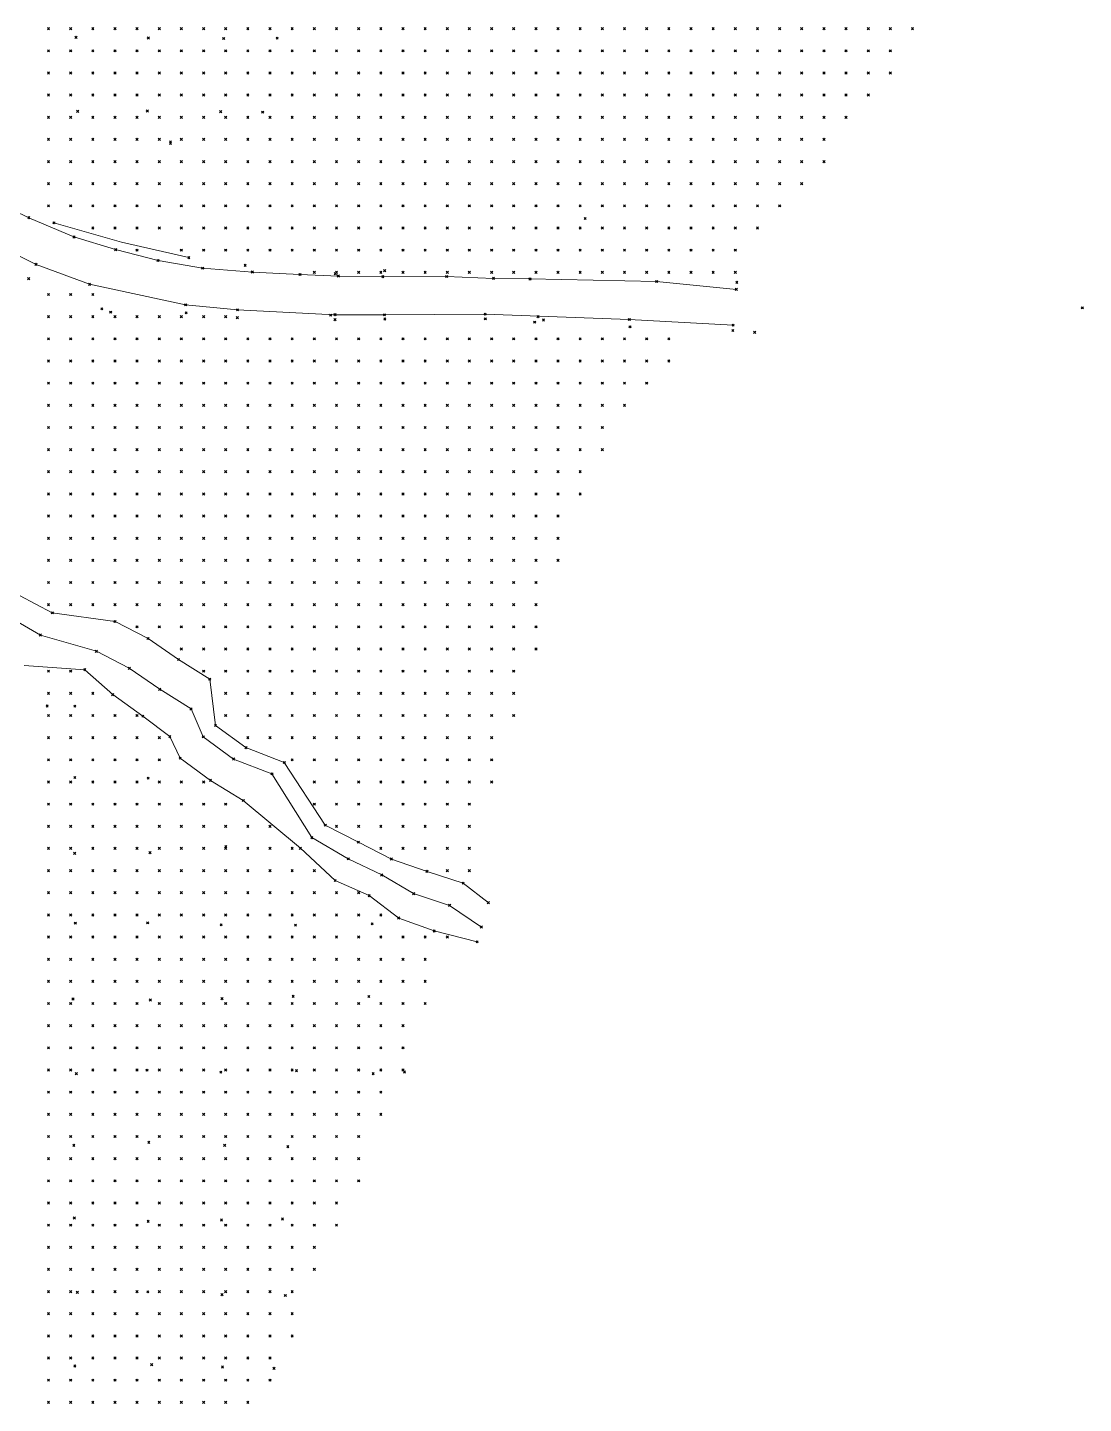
# Model space of a CAD drawing. Header units: metres. Extents: x 441556 to 446409, y 432338 to 461058.
# Drawn here: x 446156.1 to 446299, y 432765.3 to 432951.6 of the extents above; entities that cross this region are included whole.
import ezdxf

# ---------------------------------------------------------------- set-up
doc = ezdxf.new("R2010")
doc.units = ezdxf.units.M
doc.header["$MEASUREMENT"] = 0
doc.header["$PDMODE"] = 35
doc.header["$PDSIZE"] = 0.15
for name, color, linetype, lineweight in [('DTM-BRE-RevN_GRP_DRUM ASFALT', 2, 'Continuous', 0), ('DTM-BRE-RevN_GRP_FIRUL APEI', 2, 'Continuous', 0), ('DTM-BRE-RevN_GRP_RAU', 2, 'Continuous', 0), ('DTM-BRE-RevN_YP_RevL', 1, 'Continuous', 0), ('DTM-NOK-RevN_LIDAR_co_lidar', 91, 'Continuous', 0), ('DTM-NOK-RevN_RTK', 32, 'Continuous', 0)]:
    doc.layers.add(name, color=color, linetype=linetype, lineweight=lineweight)

msp = doc.modelspace()

# ---------------------------------------------------------------- linework, layer by layer
at = {"layer": 'DTM-BRE-RevN_GRP_DRUM ASFALT'}
for p, q in [((446156.27, 432925.857, 320.301), (446150.332, 432928.715, 320.21)), ((446162.377, 432923.255, 320.457), (446156.27, 432925.857, 320.301)), ((446157.255, 432919.542, 320.451), (446147.374, 432924.456, 320.237)), ((446168.02, 432921.539, 320.605), (446162.377, 432923.255, 320.457)), ((446173.76, 432920.076, 320.815), (446168.02, 432921.539, 320.605)), ((446164.489, 432916.846, 320.715), (446157.255, 432919.542, 320.451)), ((446179.802, 432919.024, 320.907), (446173.76, 432920.076, 320.815)), ((446186.536, 432918.505, 321.028), (446179.802, 432919.024, 320.907)), ((446192.983, 432918.172, 321.118), (446186.536, 432918.505, 321.028)), ((446198.173, 432917.958, 321.259), (446192.983, 432918.172, 321.118)), ((446204.197, 432917.869, 321.436), (446198.173, 432917.958, 321.259)), ((446212.833, 432917.896, 321.518), (446204.197, 432917.869, 321.436)), ((446219.184, 432917.642, 321.658), (446212.833, 432917.896, 321.518)), ((446224.107, 432917.578, 321.689), (446219.184, 432917.642, 321.658)), ((446177.502, 432914.074, 321.035), (446164.489, 432916.846, 320.715)), ((446241.262, 432917.221, 322.124), (446224.107, 432917.578, 321.689)), ((446252.064, 432916.163, 322.194), (446241.262, 432917.221, 322.124)), ((446184.52, 432913.393, 321.142), (446177.502, 432914.074, 321.035)), ((446197.714, 432912.736, 321.643), (446184.52, 432913.393, 321.142)), ((446204.424, 432912.714, 321.521), (446197.714, 432912.736, 321.643)), ((446218.05, 432912.811, 321.633), (446204.424, 432912.714, 321.521)), ((446237.564, 432912.087, 321.997), (446218.05, 432912.811, 321.633)), ((446251.617, 432911.32, 322.286), (446237.564, 432912.087, 321.997))]:
    msp.add_line(p, q, dxfattribs=at)
at = {"layer": 'DTM-BRE-RevN_GRP_FIRUL APEI'}
for p, q in [((446153.509, 432871.866, 319.744), (446157.842, 432869.365, 319.702)), ((446157.842, 432869.365, 319.702), (446165.413, 432867.166, 319.702)), ((446165.413, 432867.166, 319.702), (446169.873, 432864.867, 319.659)), ((446169.873, 432864.867, 319.659), (446173.994, 432862.026, 319.872)), ((446173.994, 432862.026, 319.872), (446178.228, 432859.366, 319.872)), ((446178.228, 432859.366, 319.872), (446179.886, 432855.591, 320.155)), ((446179.886, 432855.591, 320.155), (446184.002, 432852.588, 320.155)), ((446184.002, 432852.588, 320.155), (446189.188, 432850.574, 320.398)), ((446189.188, 432850.574, 320.398), (446194.588, 432841.947, 321.225)), ((446194.588, 432841.947, 321.225), (446199.522, 432839.079, 320.785)), ((446199.522, 432839.079, 320.785), (446204.046, 432836.897, 320.945)), ((446204.046, 432836.897, 320.945), (446208.363, 432834.372, 320.905)), ((446208.363, 432834.372, 320.905), (446213.239, 432832.771, 320.745)), ((446213.239, 432832.771, 320.745), (446217.541, 432829.834, 321.825))]:
    msp.add_line(p, q, dxfattribs=at)
at = {"layer": 'DTM-BRE-RevN_GRP_RAU'}
for p, q in [((446155.03, 432874.72, 321.276), (446159.443, 432872.37, 321.489)), ((446159.443, 432872.37, 321.489), (446167.949, 432871.202, 321.234)), ((446167.949, 432871.202, 321.234), (446172.409, 432868.902, 321.191)), ((446172.409, 432868.902, 321.191), (446176.529, 432866.062, 321.404)), ((446176.529, 432866.062, 321.404), (446180.763, 432863.402, 321.404)), ((446155.641, 432865.234, 322.17), (446163.851, 432864.68, 321.446)), ((446163.851, 432864.68, 321.446), (446167.632, 432861.299, 321.829)), ((446180.763, 432863.402, 321.404), (446181.548, 432857.129, 321.702)), ((446167.632, 432861.299, 321.829), (446171.707, 432858.387, 322.595)), ((446171.707, 432858.387, 322.595), (446175.358, 432855.618, 322.49)), ((446181.548, 432857.129, 321.702), (446185.664, 432854.125, 321.702)), ((446175.358, 432855.618, 322.49), (446176.756, 432852.695, 322.759)), ((446176.756, 432852.695, 322.759), (446180.872, 432849.691, 322.759)), ((446185.664, 432854.125, 321.702), (446190.85, 432852.112, 321.945)), ((446190.85, 432852.112, 321.945), (446196.408, 432843.631, 321.825)), ((446180.872, 432849.691, 322.759), (446185.301, 432846.977, 322.625)), ((446185.301, 432846.977, 322.625), (446193.032, 432840.507, 322.705)), ((446196.408, 432843.631, 321.825), (446200.891, 432841.337, 322.145)), ((446200.891, 432841.337, 322.145), (446205.353, 432839.051, 322.545)), ((446193.032, 432840.507, 322.705), (446197.738, 432836.138, 322.945)), ((446205.353, 432839.051, 322.545), (446210.188, 432837.382, 322.785)), ((446197.738, 432836.138, 322.945), (446202.345, 432834.092, 322.905)), ((446210.188, 432837.382, 322.785), (446215.065, 432835.781, 322.625)), ((446215.065, 432835.781, 322.625), (446218.477, 432833.145, 322.785)), ((446202.345, 432834.092, 322.905), (446206.351, 432831.055, 322.985)), ((446206.351, 432831.055, 322.985), (446211.144, 432829.317, 323.545)), ((446211.144, 432829.317, 323.545), (446216.975, 432827.833, 323.345))]:
    msp.add_line(p, q, dxfattribs=at)
msp.add_point((446218.477, 432833.145, 322.785), dxfattribs=at)
at = {"layer": 'DTM-BRE-RevN_YP_RevL'}
for p, q in [((446159.677, 432925.172, 320.356), (446168.802, 432922.562, 320.607)), ((446168.802, 432922.562, 320.607), (446177.927, 432920.456, 320.854))]:
    msp.add_line(p, q, dxfattribs=at)
at = {"layer": 'DTM-NOK-RevN_LIDAR_co_lidar'}
for p in [(446158.932, 432951.458, 318.726), (446161.932, 432951.458, 318.754), (446164.931, 432951.458, 318.759), (446167.931, 432951.458, 318.766), (446170.93, 432951.458, 318.798), (446173.929, 432951.458, 318.848), (446176.929, 432951.458, 318.818), (446179.928, 432951.458, 318.864), (446182.928, 432951.458, 318.956), (446185.927, 432951.458, 318.98), (446188.926, 432951.458, 318.828), (446191.926, 432951.458, 318.874), (446194.925, 432951.458, 318.964), (446197.924, 432951.458, 319.08), (446200.924, 432951.458, 319.025), (446203.923, 432951.458, 319.017), (446206.923, 432951.458, 319.17), (446209.922, 432951.458, 319.383), (446212.921, 432951.458, 319.935), (446215.921, 432951.458, 320.444), (446218.92, 432951.458, 320.698), (446221.92, 432951.458, 320.967), (446224.919, 432951.458, 321.181), (446227.918, 432951.458, 321.401), (446230.918, 432951.458, 321.544), (446233.917, 432951.458, 321.69), (446236.916, 432951.458, 321.742), (446239.916, 432951.458, 321.708), (446242.915, 432951.458, 321.774), (446245.915, 432951.458, 321.784), (446248.914, 432951.458, 321.876), (446251.913, 432951.458, 321.912), (446254.913, 432951.458, 321.896), (446257.912, 432951.458, 321.837), (446260.912, 432951.458, 321.976), (446263.911, 432951.458, 322.002), (446266.91, 432951.458, 322.14), (446269.91, 432951.458, 322.167), (446272.909, 432951.458, 322.235), (446275.908, 432951.458, 322.279), (446158.932, 432948.459, 318.937), (446161.932, 432948.459, 318.89), (446164.931, 432948.459, 318.872), (446167.931, 432948.459, 318.887), (446170.93, 432948.459, 318.846), (446173.929, 432948.459, 318.88), (446176.929, 432948.459, 318.863), (446179.928, 432948.459, 318.873), (446182.928, 432948.459, 318.854), (446185.927, 432948.459, 318.8), (446188.926, 432948.459, 318.776), (446191.926, 432948.459, 318.858), (446194.925, 432948.459, 318.929), (446197.924, 432948.459, 319.056), (446200.924, 432948.459, 319.009), (446203.923, 432948.459, 319.066), (446206.923, 432948.459, 319.326), (446209.922, 432948.459, 319.572), (446212.921, 432948.459, 320.159), (446215.921, 432948.459, 320.593), (446218.92, 432948.459, 320.716), (446221.92, 432948.459, 320.905), (446224.919, 432948.459, 321.15), (446227.918, 432948.459, 321.304), (446230.918, 432948.459, 321.362), (446233.917, 432948.459, 321.52), (446236.916, 432948.459, 321.645), (446239.916, 432948.459, 321.779), (446242.915, 432948.459, 321.778), (446245.915, 432948.459, 321.661), (446248.914, 432948.459, 321.887), (446251.913, 432948.459, 321.946), (446254.913, 432948.459, 321.994), (446257.912, 432948.459, 322.002), (446260.912, 432948.459, 322.022), (446263.911, 432948.459, 322.079), (446266.91, 432948.459, 322.188), (446269.91, 432948.459, 322.256), (446272.909, 432948.459, 322.351), (446158.932, 432945.459, 318.988), (446161.932, 432945.459, 318.95), (446164.931, 432945.459, 318.948), (446167.931, 432945.459, 318.927), (446170.93, 432945.459, 318.87), (446173.929, 432945.459, 318.862), (446176.929, 432945.459, 318.859), (446179.928, 432945.459, 318.82), (446182.928, 432945.459, 318.745), (446185.927, 432945.459, 318.794), (446188.926, 432945.459, 318.877), (446191.926, 432945.459, 318.921), (446194.925, 432945.459, 318.892), (446197.924, 432945.459, 319), (446200.924, 432945.459, 319.03), (446203.923, 432945.459, 319.146), (446206.923, 432945.459, 319.452), (446209.922, 432945.459, 319.91), (446212.921, 432945.459, 320.514), (446215.921, 432945.459, 320.759), (446218.92, 432945.459, 320.982), (446221.92, 432945.459, 321.04), (446224.919, 432945.459, 321.297), (446227.918, 432945.459, 321.564), (446230.918, 432945.459, 321.672), (446233.917, 432945.459, 321.755), (446236.916, 432945.459, 321.823), (446239.916, 432945.459, 321.925), (446242.915, 432945.459, 321.954), (446245.915, 432945.459, 321.971), (446248.914, 432945.459, 322.045), (446251.913, 432945.459, 322.073), (446254.913, 432945.459, 322.102), (446257.912, 432945.459, 322.113), (446260.912, 432945.459, 322.104), (446263.911, 432945.459, 322.134), (446266.91, 432945.459, 322.196), (446269.91, 432945.459, 322.234), (446272.909, 432945.459, 322.418), (446158.932, 432942.46, 319.07), (446161.932, 432942.46, 319.078), (446164.931, 432942.46, 319.069), (446167.931, 432942.46, 319.036), (446170.93, 432942.46, 318.993), (446173.929, 432942.46, 318.971), (446176.929, 432942.46, 318.996), (446179.928, 432942.46, 319.013), (446182.928, 432942.46, 318.897), (446185.927, 432942.46, 318.981), (446188.926, 432942.46, 319.004), (446191.926, 432942.46, 319.077), (446194.925, 432942.46, 319.078), (446197.924, 432942.46, 319.193), (446200.924, 432942.46, 319.219), (446203.923, 432942.46, 319.383), (446206.923, 432942.46, 319.636), (446209.922, 432942.46, 320.104), (446212.921, 432942.46, 320.53), (446215.921, 432942.46, 320.878), (446218.92, 432942.46, 321.13), (446221.92, 432942.46, 321.277), (446224.919, 432942.46, 321.46), (446227.918, 432942.46, 321.634), (446230.918, 432942.46, 321.704), (446233.917, 432942.46, 321.844), (446236.916, 432942.46, 321.863), (446239.916, 432942.46, 322.005), (446242.915, 432942.46, 322.031), (446245.915, 432942.46, 322.071), (446248.914, 432942.46, 322.114), (446251.913, 432942.46, 322.18), (446254.913, 432942.46, 322.211), (446257.912, 432942.46, 322.236), (446260.912, 432942.46, 322.258), (446263.911, 432942.46, 322.278), (446266.91, 432942.46, 322.343), (446269.91, 432942.46, 322.406), (446158.932, 432939.461, 319.203), (446161.932, 432939.461, 319.185), (446164.931, 432939.461, 319.165), (446167.931, 432939.461, 319.117), (446170.93, 432939.461, 319.082), (446173.929, 432939.461, 319.106), (446176.929, 432939.461, 319.113), (446179.928, 432939.461, 319.108), (446182.928, 432939.461, 319.065), (446185.927, 432939.461, 319.088), (446188.926, 432939.461, 319.144), (446191.926, 432939.461, 319.197), (446194.925, 432939.461, 319.212), (446197.924, 432939.461, 319.292), (446200.924, 432939.461, 319.359), (446203.923, 432939.461, 319.568), (446206.923, 432939.461, 319.896), (446209.922, 432939.461, 320.447), (446212.921, 432939.461, 320.801), (446215.921, 432939.461, 321.03), (446218.92, 432939.461, 321.226), (446221.92, 432939.461, 321.422), (446224.919, 432939.461, 321.568), (446227.918, 432939.461, 321.74), (446230.918, 432939.461, 321.862), (446233.917, 432939.461, 321.938), (446236.916, 432939.461, 322.038), (446239.916, 432939.461, 322.091), (446242.915, 432939.461, 322.147), (446245.915, 432939.461, 322.18), (446248.914, 432939.461, 322.211), (446251.913, 432939.461, 322.256), (446254.913, 432939.461, 322.295), (446257.912, 432939.461, 322.337), (446260.912, 432939.461, 322.341), (446263.911, 432939.461, 322.329), (446266.91, 432939.461, 322.41), (446158.932, 432936.461, 319.302), (446161.932, 432936.461, 319.294), (446164.931, 432936.461, 319.218), (446167.931, 432936.461, 319.197), (446170.93, 432936.461, 319.177), (446173.929, 432936.461, 319.213), (446176.929, 432936.461, 319.205), (446179.928, 432936.461, 319.222), (446182.928, 432936.461, 319.179), (446185.927, 432936.461, 319.265), (446188.926, 432936.461, 319.316), (446191.926, 432936.461, 319.305), (446194.925, 432936.461, 319.298), (446197.924, 432936.461, 319.361), (446200.924, 432936.461, 319.468), (446203.923, 432936.461, 319.842), (446206.923, 432936.461, 320.275), (446209.922, 432936.461, 320.57), (446212.921, 432936.461, 320.911), (446215.921, 432936.461, 321.074), (446218.92, 432936.461, 321.22), (446221.92, 432936.461, 321.441), (446224.919, 432936.461, 321.592), (446227.918, 432936.461, 321.708), (446230.918, 432936.461, 321.868), (446233.917, 432936.461, 321.871), (446236.916, 432936.461, 322.071), (446239.916, 432936.461, 322.132), (446242.915, 432936.461, 322.203), (446245.915, 432936.461, 322.244), (446248.914, 432936.461, 322.327), (446251.913, 432936.461, 322.334), (446254.913, 432936.461, 322.394), (446257.912, 432936.461, 322.431), (446260.912, 432936.461, 322.48), (446263.911, 432936.461, 322.512), (446158.932, 432933.462, 319.542), (446161.932, 432933.462, 319.471), (446164.931, 432933.462, 319.337), (446167.931, 432933.462, 319.281), (446170.93, 432933.462, 319.223), (446173.929, 432933.462, 319.226), (446176.929, 432933.462, 319.258), (446179.928, 432933.462, 319.318), (446182.928, 432933.462, 319.211), (446185.927, 432933.462, 319.221), (446188.926, 432933.462, 319.343), (446191.926, 432933.462, 319.386), (446194.925, 432933.462, 319.426), (446197.924, 432933.462, 319.436), (446200.924, 432933.462, 319.56), (446203.923, 432933.462, 319.944), (446206.923, 432933.462, 320.383), (446209.922, 432933.462, 320.739), (446212.921, 432933.462, 320.913), (446215.921, 432933.462, 321.119), (446218.92, 432933.462, 321.301), (446221.92, 432933.462, 321.462), (446224.919, 432933.462, 321.596), (446227.918, 432933.462, 321.668), (446230.918, 432933.462, 321.836), (446233.917, 432933.462, 321.913), (446236.916, 432933.462, 322.064), (446239.916, 432933.462, 322.115), (446242.915, 432933.462, 322.161), (446245.915, 432933.462, 322.157), (446248.914, 432933.462, 322.294), (446251.913, 432933.462, 322.296), (446254.913, 432933.462, 322.422), (446257.912, 432933.462, 322.48), (446260.912, 432933.462, 322.539), (446263.911, 432933.462, 322.538), (446158.932, 432930.463, 319.894), (446161.932, 432930.463, 319.684), (446164.931, 432930.463, 319.475), (446167.931, 432930.463, 319.381), (446170.93, 432930.463, 319.315), (446173.929, 432930.463, 319.32), (446176.929, 432930.463, 319.342), (446179.928, 432930.463, 319.355), (446182.928, 432930.463, 319.332), (446185.927, 432930.463, 319.412), (446188.926, 432930.463, 319.544), (446191.926, 432930.463, 319.609), (446194.925, 432930.463, 319.588), (446197.924, 432930.463, 319.626), (446200.924, 432930.463, 319.791), (446203.923, 432930.463, 320.112), (446206.923, 432930.463, 320.581), (446209.922, 432930.463, 320.845), (446212.921, 432930.463, 321.033), (446215.921, 432930.463, 321.164), (446218.92, 432930.463, 321.352), (446221.92, 432930.463, 321.488), (446224.919, 432930.463, 321.62), (446227.918, 432930.463, 321.746), (446230.918, 432930.463, 321.85), (446233.917, 432930.463, 321.948), (446236.916, 432930.463, 322.047), (446239.916, 432930.463, 322.13), (446242.915, 432930.463, 322.192), (446245.915, 432930.463, 322.247), (446248.914, 432930.463, 322.299), (446251.913, 432930.463, 322.33), (446254.913, 432930.463, 322.366), (446257.912, 432930.463, 322.424), (446260.912, 432930.463, 322.49), (446158.932, 432927.463, 320.118), (446161.932, 432927.463, 319.928), (446164.931, 432927.463, 319.768), (446167.931, 432927.463, 319.631), (446170.93, 432927.463, 319.51), (446173.929, 432927.463, 319.444), (446176.929, 432927.463, 319.506), (446179.928, 432927.463, 319.546), (446182.928, 432927.463, 319.601), (446185.927, 432927.463, 319.819), (446188.926, 432927.463, 319.82), (446191.926, 432927.463, 319.74), (446194.925, 432927.463, 319.705), (446197.924, 432927.463, 319.792), (446200.924, 432927.463, 320.078), (446203.923, 432927.463, 320.309), (446206.923, 432927.463, 320.693), (446209.922, 432927.463, 320.895), (446212.921, 432927.463, 321.061), (446215.921, 432927.463, 321.045), (446218.92, 432927.463, 321.306), (446221.92, 432927.463, 321.41), (446224.919, 432927.463, 321.55), (446227.918, 432927.463, 321.634), (446230.918, 432927.463, 321.742), (446233.917, 432927.463, 321.871), (446236.916, 432927.463, 321.945), (446239.916, 432927.463, 322.042), (446242.915, 432927.463, 322.161), (446245.915, 432927.463, 322.125), (446248.914, 432927.463, 322.2), (446251.913, 432927.463, 322.272), (446254.913, 432927.463, 322.313), (446257.912, 432927.463, 322.358), (446164.931, 432924.464, 320.016), (446167.931, 432924.464, 320.115), (446170.93, 432924.464, 320.025), (446173.929, 432924.464, 319.784), (446176.929, 432924.464, 319.9), (446179.928, 432924.464, 319.963), (446182.928, 432924.464, 320.044), (446185.927, 432924.464, 319.937), (446188.926, 432924.464, 319.912), (446191.926, 432924.464, 319.96), (446194.925, 432924.464, 319.915), (446197.924, 432924.464, 319.9), (446200.924, 432924.464, 320.237), (446203.923, 432924.464, 320.5), (446206.923, 432924.464, 320.73), (446209.922, 432924.464, 320.936), (446212.921, 432924.464, 321.082), (446215.921, 432924.464, 321.234), (446218.92, 432924.464, 321.388), (446221.92, 432924.464, 321.54), (446224.919, 432924.464, 321.502), (446227.918, 432924.464, 321.683), (446230.918, 432924.464, 321.877), (446233.917, 432924.464, 321.968), (446236.916, 432924.464, 322.02), (446239.916, 432924.464, 322.102), (446242.915, 432924.464, 322.153), (446245.915, 432924.464, 322.193), (446248.914, 432924.464, 322.218), (446251.913, 432924.464, 322.054), (446254.913, 432924.464, 322.246), (446170.93, 432921.464, 320.476), (446176.929, 432921.464, 320.742), (446179.928, 432921.464, 320.669), (446182.928, 432921.464, 320.632), (446185.927, 432921.464, 320.184), (446188.926, 432921.464, 320.333), (446191.926, 432921.464, 320.367), (446194.925, 432921.464, 320.567), (446197.924, 432921.464, 320.472), (446200.924, 432921.464, 320.632), (446203.923, 432921.464, 320.906), (446206.923, 432921.464, 321.14), (446209.922, 432921.464, 321.236), (446212.921, 432921.464, 321.334), (446215.921, 432921.464, 321.414), (446218.92, 432921.464, 321.518), (446221.92, 432921.464, 321.631), (446224.919, 432921.464, 321.663), (446227.918, 432921.464, 321.836), (446230.918, 432921.464, 321.953), (446233.917, 432921.464, 321.955), (446236.916, 432921.464, 322.071), (446239.916, 432921.464, 322.151), (446242.915, 432921.464, 322.219), (446245.915, 432921.464, 322.256), (446248.914, 432921.464, 322.295), (446251.913, 432921.464, 322.296), (446194.925, 432918.465, 320.992), (446197.924, 432918.465, 321.136), (446200.924, 432918.465, 321.095), (446203.923, 432918.465, 321.31), (446206.923, 432918.465, 321.317), (446209.922, 432918.465, 321.387), (446212.921, 432918.465, 321.445), (446215.921, 432918.465, 321.53), (446218.92, 432918.465, 321.662), (446221.92, 432918.465, 321.648), (446224.919, 432918.465, 321.706), (446227.918, 432918.465, 321.853), (446230.918, 432918.465, 321.878), (446233.917, 432918.465, 321.95), (446236.916, 432918.465, 322.099), (446239.916, 432918.465, 322.159), (446242.915, 432918.465, 322.215), (446245.915, 432918.465, 322.247), (446248.914, 432918.465, 322.3), (446251.913, 432918.465, 322.324), (446158.932, 432915.466, 320.601), (446161.932, 432915.466, 320.518), (446164.931, 432915.466, 320.539), (446158.932, 432912.466, 320.838), (446161.932, 432912.466, 320.71), (446164.931, 432912.466, 320.455), (446167.931, 432912.466, 320.43), (446170.93, 432912.466, 320.367), (446173.929, 432912.466, 320.37), (446176.929, 432912.466, 320.431), (446179.928, 432912.466, 320.512), (446182.928, 432912.466, 320.715), (446158.932, 432909.467, 320.798), (446161.932, 432909.467, 320.49), (446164.931, 432909.467, 320.252), (446167.931, 432909.467, 320.14), (446170.93, 432909.467, 320.026), (446173.929, 432909.467, 320.068), (446176.929, 432909.467, 320.105), (446179.928, 432909.467, 320.066), (446182.928, 432909.467, 320.242), (446185.927, 432909.467, 320.295), (446188.926, 432909.467, 320.397), (446191.926, 432909.467, 320.432), (446194.925, 432909.467, 320.452), (446197.924, 432909.467, 320.374), (446200.924, 432909.467, 320.596), (446203.923, 432909.467, 320.774), (446206.923, 432909.467, 320.955), (446209.922, 432909.467, 321.172), (446212.921, 432909.467, 321.273), (446215.921, 432909.467, 321.472), (446218.92, 432909.467, 321.512), (446221.92, 432909.467, 321.383), (446224.919, 432909.467, 321.606), (446227.918, 432909.467, 321.716), (446230.918, 432909.467, 321.621), (446233.917, 432909.467, 321.511), (446236.916, 432909.467, 321.65), (446239.916, 432909.467, 321.885), (446242.915, 432909.467, 321.745), (446158.932, 432906.467, 320.694), (446161.932, 432906.467, 320.402), (446164.931, 432906.467, 320.238), (446167.931, 432906.467, 320.117), (446170.93, 432906.467, 320.048), (446173.929, 432906.467, 320.067), (446176.929, 432906.467, 320.084), (446179.928, 432906.467, 320.065), (446182.928, 432906.467, 320.091), (446185.927, 432906.467, 320.169), (446188.926, 432906.467, 320.169), (446191.926, 432906.467, 320.105), (446194.925, 432906.467, 320.21), (446197.924, 432906.467, 320.233), (446200.924, 432906.467, 320.372), (446203.923, 432906.467, 320.609), (446206.923, 432906.467, 320.805), (446209.922, 432906.467, 320.963), (446212.921, 432906.467, 321.053), (446215.921, 432906.467, 321.232), (446218.92, 432906.467, 321.36), (446221.92, 432906.467, 321.332), (446224.919, 432906.467, 321.345), (446227.918, 432906.467, 321.442), (446230.918, 432906.467, 321.409), (446233.917, 432906.467, 321.367), (446236.916, 432906.467, 321.514), (446239.916, 432906.467, 321.871), (446242.915, 432906.467, 321.742), (446158.932, 432903.468, 320.557), (446161.932, 432903.468, 320.415), (446164.931, 432903.468, 320.317), (446167.931, 432903.468, 320.258), (446170.93, 432903.468, 320.159), (446173.929, 432903.468, 320.162), (446176.929, 432903.468, 320.197), (446179.928, 432903.468, 320.121), (446182.928, 432903.468, 320.055), (446185.927, 432903.468, 320.105), (446188.926, 432903.468, 320.147), (446191.926, 432903.468, 320.131), (446194.925, 432903.468, 320.177), (446197.924, 432903.468, 320.231), (446200.924, 432903.468, 320.334), (446203.923, 432903.468, 320.466), (446206.923, 432903.468, 320.69), (446209.922, 432903.468, 320.905), (446212.921, 432903.468, 320.987), (446215.921, 432903.468, 321.216), (446218.92, 432903.468, 321.263), (446221.92, 432903.468, 321.301), (446224.919, 432903.468, 321.125), (446227.918, 432903.468, 321.073), (446230.918, 432903.468, 321.187), (446233.917, 432903.468, 321.27), (446236.916, 432903.468, 321.265), (446239.916, 432903.468, 321.879), (446158.932, 432900.469, 320.524), (446161.932, 432900.469, 320.437), (446164.931, 432900.469, 320.307), (446167.931, 432900.469, 320.231), (446170.93, 432900.469, 320.141), (446173.929, 432900.469, 320.126), (446176.929, 432900.469, 320.152), (446179.928, 432900.469, 320.209), (446182.928, 432900.469, 320.21), (446185.927, 432900.469, 320.265), (446188.926, 432900.469, 320.247), (446191.926, 432900.469, 320.269), (446194.925, 432900.469, 320.151), (446197.924, 432900.469, 320.225), (446200.924, 432900.469, 320.278), (446203.923, 432900.469, 320.43), (446206.923, 432900.469, 320.58), (446209.922, 432900.469, 320.734), (446212.921, 432900.469, 320.905), (446215.921, 432900.469, 321.137), (446218.92, 432900.469, 321.094), (446221.92, 432900.469, 321.039), (446224.919, 432900.469, 320.927), (446227.918, 432900.469, 320.864), (446230.918, 432900.469, 321.057), (446233.917, 432900.469, 321.095), (446236.916, 432900.469, 321.22), (446158.932, 432897.469, 320.682), (446161.932, 432897.469, 320.514), (446164.931, 432897.469, 320.357), (446167.931, 432897.469, 320.294), (446170.93, 432897.469, 320.162), (446173.929, 432897.469, 320.153), (446176.929, 432897.469, 320.137), (446179.928, 432897.469, 320.175), (446182.928, 432897.469, 320.203), (446185.927, 432897.469, 320.253), (446188.926, 432897.469, 320.312), (446191.926, 432897.469, 320.352), (446194.925, 432897.469, 320.383), (446197.924, 432897.469, 320.394), (446200.924, 432897.469, 320.443), (446203.923, 432897.469, 320.508), (446206.923, 432897.469, 320.53), (446209.922, 432897.469, 320.598), (446212.921, 432897.469, 320.788), (446215.921, 432897.469, 320.928), (446218.92, 432897.469, 320.975), (446221.92, 432897.469, 321.026), (446224.919, 432897.469, 320.876), (446227.918, 432897.469, 320.786), (446230.918, 432897.469, 320.846), (446233.917, 432897.469, 321.107), (446158.932, 432894.47, 321.187), (446161.932, 432894.47, 320.798), (446164.931, 432894.47, 320.545), (446167.931, 432894.47, 320.54), (446170.93, 432894.47, 320.339), (446173.929, 432894.47, 320.294), (446176.929, 432894.47, 320.207), (446179.928, 432894.47, 320.191), (446182.928, 432894.47, 320.266), (446185.927, 432894.47, 320.316), (446188.926, 432894.47, 320.345), (446191.926, 432894.47, 320.373), (446194.925, 432894.47, 320.378), (446197.924, 432894.47, 320.381), (446200.924, 432894.47, 320.468), (446203.923, 432894.47, 320.483), (446206.923, 432894.47, 320.551), (446209.922, 432894.47, 320.577), (446212.921, 432894.47, 320.724), (446215.921, 432894.47, 320.791), (446218.92, 432894.47, 320.741), (446221.92, 432894.47, 320.741), (446224.919, 432894.47, 320.688), (446227.918, 432894.47, 320.733), (446230.918, 432894.47, 320.861), (446233.917, 432894.47, 321.044), (446158.932, 432891.471, 321.161), (446161.932, 432891.471, 321.057), (446164.931, 432891.471, 321.067), (446167.931, 432891.471, 321.137), (446170.93, 432891.471, 320.613), (446173.929, 432891.471, 320.447), (446176.929, 432891.471, 320.515), (446179.928, 432891.471, 320.309), (446182.928, 432891.471, 320.411), (446185.927, 432891.471, 320.458), (446188.926, 432891.471, 320.437), (446191.926, 432891.471, 320.441), (446194.925, 432891.471, 320.456), (446197.924, 432891.471, 320.527), (446200.924, 432891.471, 320.582), (446203.923, 432891.471, 320.584), (446206.923, 432891.471, 320.696), (446209.922, 432891.471, 320.656), (446212.921, 432891.471, 320.662), (446215.921, 432891.471, 320.674), (446218.92, 432891.471, 320.666), (446221.92, 432891.471, 320.654), (446224.919, 432891.471, 320.621), (446227.918, 432891.471, 320.828), (446230.918, 432891.471, 320.988), (446158.932, 432888.471, 320.876), (446161.932, 432888.471, 320.924), (446164.931, 432888.471, 321.078), (446167.931, 432888.471, 321.07), (446170.93, 432888.471, 321.023), (446173.929, 432888.471, 320.96), (446176.929, 432888.471, 321.075), (446179.928, 432888.471, 320.832), (446182.928, 432888.471, 320.715), (446185.927, 432888.471, 320.787), (446188.926, 432888.471, 320.751), (446191.926, 432888.471, 320.768), (446194.925, 432888.471, 320.797), (446197.924, 432888.471, 320.841), (446200.924, 432888.471, 320.878), (446203.923, 432888.471, 320.985), (446206.923, 432888.471, 321.006), (446209.922, 432888.471, 320.842), (446212.921, 432888.471, 320.943), (446215.921, 432888.471, 320.967), (446218.92, 432888.471, 321.014), (446221.92, 432888.471, 321.028), (446224.919, 432888.471, 320.753), (446227.918, 432888.471, 320.999), (446230.918, 432888.471, 321.234), (446158.932, 432885.472, 320.92), (446161.932, 432885.472, 320.904), (446164.931, 432885.472, 320.86), (446167.931, 432885.472, 320.873), (446170.93, 432885.472, 320.877), (446173.929, 432885.472, 320.943), (446176.929, 432885.472, 321.128), (446179.928, 432885.472, 321.194), (446182.928, 432885.472, 321.111), (446185.927, 432885.472, 321.201), (446188.926, 432885.472, 321.305), (446191.926, 432885.472, 321.385), (446194.925, 432885.472, 321.311), (446197.924, 432885.472, 321.326), (446200.924, 432885.472, 321.333), (446203.923, 432885.472, 321.318), (446206.923, 432885.472, 321.332), (446209.922, 432885.472, 321.355), (446212.921, 432885.472, 321.377), (446215.921, 432885.472, 321.307), (446218.92, 432885.472, 321.319), (446221.92, 432885.472, 321.274), (446224.919, 432885.472, 321.167), (446227.918, 432885.472, 321.244), (446158.932, 432882.472, 320.961), (446161.932, 432882.472, 320.941), (446164.931, 432882.472, 320.873), (446167.931, 432882.472, 320.868), (446170.93, 432882.472, 320.783), (446173.929, 432882.472, 320.787), (446176.929, 432882.472, 320.912), (446179.928, 432882.472, 320.995), (446182.928, 432882.472, 321.077), (446185.927, 432882.472, 321.192), (446188.926, 432882.472, 321.347), (446191.926, 432882.472, 321.422), (446194.925, 432882.472, 321.435), (446197.924, 432882.472, 321.472), (446200.924, 432882.472, 321.412), (446203.923, 432882.472, 321.327), (446206.923, 432882.472, 321.366), (446209.922, 432882.472, 321.36), (446212.921, 432882.472, 321.377), (446215.921, 432882.472, 321.351), (446218.92, 432882.472, 321.354), (446221.92, 432882.472, 321.31), (446224.919, 432882.472, 321.351), (446227.918, 432882.472, 321.476), (446158.932, 432879.473, 321.053), (446161.932, 432879.473, 321.003), (446164.931, 432879.473, 320.982), (446167.931, 432879.473, 320.907), (446170.93, 432879.473, 320.882), (446173.929, 432879.473, 320.834), (446176.929, 432879.473, 320.86), (446179.928, 432879.473, 320.888), (446182.928, 432879.473, 321.01), (446185.927, 432879.473, 321.062), (446188.926, 432879.473, 321.273), (446191.926, 432879.473, 321.36), (446194.925, 432879.473, 321.4), (446197.924, 432879.473, 321.38), (446200.924, 432879.473, 321.427), (446203.923, 432879.473, 321.409), (446206.923, 432879.473, 321.356), (446209.922, 432879.473, 321.306), (446212.921, 432879.473, 321.328), (446215.921, 432879.473, 321.316), (446218.92, 432879.473, 321.38), (446221.92, 432879.473, 321.458), (446224.919, 432879.473, 321.351), (446227.918, 432879.473, 321.44), (446158.932, 432876.474, 321.245), (446161.932, 432876.474, 321.225), (446164.931, 432876.474, 321.081), (446167.931, 432876.474, 320.983), (446170.93, 432876.474, 321.013), (446173.929, 432876.474, 321.002), (446176.929, 432876.474, 321.012), (446179.928, 432876.474, 321.017), (446182.928, 432876.474, 321.075), (446185.927, 432876.474, 321.08), (446188.926, 432876.474, 321.303), (446191.926, 432876.474, 321.482), (446194.925, 432876.474, 321.474), (446197.924, 432876.474, 321.469), (446200.924, 432876.474, 321.493), (446203.923, 432876.474, 321.528), (446206.923, 432876.474, 321.425), (446209.922, 432876.474, 321.342), (446212.921, 432876.474, 321.376), (446215.921, 432876.474, 321.365), (446218.92, 432876.474, 321.432), (446221.92, 432876.474, 321.508), (446224.919, 432876.474, 321.416), (446158.932, 432873.474, 321.189), (446161.932, 432873.474, 321.247), (446164.931, 432873.474, 321.153), (446167.931, 432873.474, 321.151), (446170.93, 432873.474, 321.207), (446173.929, 432873.474, 321.115), (446176.929, 432873.474, 321.108), (446179.928, 432873.474, 321.108), (446182.928, 432873.474, 321.164), (446185.927, 432873.474, 321.315), (446188.926, 432873.474, 321.468), (446191.926, 432873.474, 321.451), (446194.925, 432873.474, 321.538), (446197.924, 432873.474, 321.664), (446200.924, 432873.474, 321.696), (446203.923, 432873.474, 321.675), (446206.923, 432873.474, 321.57), (446209.922, 432873.474, 321.54), (446212.921, 432873.474, 321.562), (446215.921, 432873.474, 321.526), (446218.92, 432873.474, 321.538), (446221.92, 432873.474, 321.475), (446224.919, 432873.474, 321.456), (446170.93, 432870.475, 321.109), (446173.929, 432870.475, 321.312), (446176.929, 432870.475, 321.432), (446179.928, 432870.475, 321.376), (446182.928, 432870.475, 321.311), (446185.927, 432870.475, 321.39), (446188.926, 432870.475, 321.553), (446191.926, 432870.475, 321.674), (446194.925, 432870.475, 321.682), (446197.924, 432870.475, 321.729), (446200.924, 432870.475, 321.759), (446203.923, 432870.475, 321.744), (446206.923, 432870.475, 321.718), (446209.922, 432870.475, 321.569), (446212.921, 432870.475, 321.621), (446215.921, 432870.475, 321.625), (446218.92, 432870.475, 321.636), (446221.92, 432870.475, 321.643), (446224.919, 432870.475, 321.509), (446176.929, 432867.475, 321.451), (446179.928, 432867.475, 321.47), (446182.928, 432867.475, 321.32), (446185.927, 432867.475, 321.491), (446188.926, 432867.475, 321.6), (446191.926, 432867.475, 321.724), (446194.925, 432867.475, 321.831), (446197.924, 432867.475, 321.85), (446200.924, 432867.475, 321.847), (446203.923, 432867.475, 321.846), (446206.923, 432867.475, 321.77), (446209.922, 432867.475, 321.656), (446212.921, 432867.475, 321.667), (446215.921, 432867.475, 321.719), (446218.92, 432867.475, 321.763), (446221.92, 432867.475, 321.656), (446224.919, 432867.475, 321.68), (446158.932, 432864.476, 321.378), (446161.932, 432864.476, 321.651), (446179.928, 432864.476, 321.34), (446182.928, 432864.476, 321.435), (446185.927, 432864.476, 321.644), (446188.926, 432864.476, 321.862), (446191.926, 432864.476, 321.882), (446194.925, 432864.476, 321.995), (446197.924, 432864.476, 322.049), (446200.924, 432864.476, 321.969), (446203.923, 432864.476, 321.834), (446206.923, 432864.476, 321.834), (446209.922, 432864.476, 321.874), (446212.921, 432864.476, 321.948), (446215.921, 432864.476, 322.034), (446218.92, 432864.476, 321.893), (446221.92, 432864.476, 321.821), (446158.932, 432861.477, 321.139), (446161.932, 432861.477, 321.632), (446164.931, 432861.477, 321.717), (446182.928, 432861.477, 321.423), (446185.927, 432861.477, 322.052), (446188.926, 432861.477, 322.198), (446191.926, 432861.477, 322.196), (446194.925, 432861.477, 322.079), (446197.924, 432861.477, 322.247), (446200.924, 432861.477, 322.219), (446203.923, 432861.477, 322.215), (446206.923, 432861.477, 322.159), (446209.922, 432861.477, 322.109), (446212.921, 432861.477, 322.222), (446215.921, 432861.477, 322.448), (446218.92, 432861.477, 322.459), (446221.92, 432861.477, 322.612), (446158.932, 432858.477, 321.023), (446161.932, 432858.477, 321.401), (446164.931, 432858.477, 321.531), (446167.931, 432858.477, 321.65), (446170.93, 432858.477, 322.003), (446182.928, 432858.477, 321.089), (446185.927, 432858.477, 322.001), (446188.926, 432858.477, 322.368), (446191.926, 432858.477, 322.522), (446194.925, 432858.477, 322.295), (446197.924, 432858.477, 322.199), (446200.924, 432858.477, 322.154), (446203.923, 432858.477, 322.172), (446206.923, 432858.477, 322.129), (446209.922, 432858.477, 322.167), (446212.921, 432858.477, 322.213), (446215.921, 432858.477, 322.259), (446218.92, 432858.477, 322.379), (446221.92, 432858.477, 322.527), (446158.932, 432855.478, 321.17), (446161.932, 432855.478, 321.429), (446164.931, 432855.478, 321.51), (446167.931, 432855.478, 321.493), (446170.93, 432855.478, 321.791), (446173.929, 432855.478, 322.337), (446185.927, 432855.478, 321.553), (446188.926, 432855.478, 322.219), (446191.926, 432855.478, 322.534), (446194.925, 432855.478, 322.486), (446197.924, 432855.478, 322.337), (446200.924, 432855.478, 322.282), (446203.923, 432855.478, 322.244), (446206.923, 432855.478, 322.228), (446209.922, 432855.478, 322.247), (446212.921, 432855.478, 322.278), (446215.921, 432855.478, 322.392), (446218.92, 432855.478, 322.459), (446158.932, 432852.479, 321.287), (446161.932, 432852.479, 321.417), (446164.931, 432852.479, 321.451), (446167.931, 432852.479, 321.438), (446170.93, 432852.479, 321.501), (446173.929, 432852.479, 322.027), (446191.926, 432852.479, 322.502), (446194.925, 432852.479, 322.503), (446197.924, 432852.479, 322.381), (446200.924, 432852.479, 322.28), (446203.923, 432852.479, 322.222), (446206.923, 432852.479, 322.214), (446209.922, 432852.479, 322.184), (446212.921, 432852.479, 322.21), (446215.921, 432852.479, 322.289), (446218.92, 432852.479, 322.398), (446158.932, 432849.479, 321.337), (446161.932, 432849.479, 321.413), (446164.931, 432849.479, 321.46), (446167.931, 432849.479, 321.426), (446170.93, 432849.479, 321.533), (446173.929, 432849.479, 321.649), (446176.929, 432849.479, 322.088), (446179.928, 432849.479, 322.818), (446194.925, 432849.479, 322.326), (446197.924, 432849.479, 322.536), (446200.924, 432849.479, 322.499), (446203.923, 432849.479, 322.405), (446206.923, 432849.479, 322.295), (446209.922, 432849.479, 322.247), (446212.921, 432849.479, 322.254), (446215.921, 432849.479, 322.341), (446218.92, 432849.479, 322.471), (446158.932, 432846.48, 321.452), (446161.932, 432846.48, 321.455), (446164.931, 432846.48, 321.441), (446167.931, 432846.48, 321.394), (446170.93, 432846.48, 321.5), (446173.929, 432846.48, 321.569), (446176.929, 432846.48, 321.719), (446179.928, 432846.48, 322.162), (446182.928, 432846.48, 322.78), (446194.925, 432846.48, 322.173), (446197.924, 432846.48, 322.732), (446200.924, 432846.48, 322.8), (446203.923, 432846.48, 322.622), (446206.923, 432846.48, 322.474), (446209.922, 432846.48, 322.347), (446212.921, 432846.48, 322.36), (446215.921, 432846.48, 322.463), (446158.932, 432843.48, 321.515), (446161.932, 432843.48, 321.43), (446164.931, 432843.48, 321.424), (446167.931, 432843.48, 321.394), (446170.93, 432843.48, 321.45), (446173.929, 432843.48, 321.556), (446176.929, 432843.48, 321.655), (446179.928, 432843.48, 321.793), (446182.928, 432843.48, 322.254), (446185.927, 432843.48, 322.753), (446188.926, 432843.48, 323.121), (446197.924, 432843.48, 321.948), (446200.924, 432843.48, 322.979), (446203.923, 432843.48, 322.918), (446206.923, 432843.48, 322.803), (446209.922, 432843.48, 322.565), (446212.921, 432843.48, 322.535), (446215.921, 432843.48, 322.635), (446158.932, 432840.481, 321.409), (446161.932, 432840.481, 321.385), (446164.931, 432840.481, 321.451), (446167.931, 432840.481, 321.478), (446170.93, 432840.481, 321.507), (446173.929, 432840.481, 321.521), (446176.929, 432840.481, 321.658), (446179.928, 432840.481, 321.72), (446182.928, 432840.481, 321.903), (446185.927, 432840.481, 322.139), (446188.926, 432840.481, 322.64), (446191.926, 432840.481, 322.796), (446203.923, 432840.481, 322.789), (446206.923, 432840.481, 322.921), (446209.922, 432840.481, 322.963), (446212.921, 432840.481, 322.832), (446215.921, 432840.481, 322.788), (446158.932, 432837.482, 321.377), (446161.932, 432837.482, 321.433), (446164.931, 432837.482, 321.449), (446167.931, 432837.482, 321.519), (446170.93, 432837.482, 321.523), (446173.929, 432837.482, 321.538), (446176.929, 432837.482, 321.509), (446179.928, 432837.482, 321.597), (446182.928, 432837.482, 321.777), (446185.927, 432837.482, 321.891), (446188.926, 432837.482, 322.12), (446191.926, 432837.482, 322.374), (446194.925, 432837.482, 322.853), (446212.921, 432837.482, 322.793), (446215.921, 432837.482, 322.969), (446158.932, 432834.482, 321.421), (446161.932, 432834.482, 321.555), (446164.931, 432834.482, 321.492), (446167.931, 432834.482, 321.506), (446170.93, 432834.482, 321.53), (446173.929, 432834.482, 321.589), (446176.929, 432834.482, 321.518), (446179.928, 432834.482, 321.479), (446182.928, 432834.482, 321.583), (446185.927, 432834.482, 321.769), (446188.926, 432834.482, 321.991), (446191.926, 432834.482, 322.153), (446194.925, 432834.482, 322.469), (446197.924, 432834.482, 322.816), (446200.924, 432834.482, 322.875), (446158.932, 432831.483, 321.319), (446161.932, 432831.483, 321.411), (446164.931, 432831.483, 321.368), (446167.931, 432831.483, 321.48), (446170.93, 432831.483, 321.505), (446173.929, 432831.483, 321.574), (446176.929, 432831.483, 321.533), (446179.928, 432831.483, 321.512), (446182.928, 432831.483, 321.578), (446185.927, 432831.483, 321.759), (446188.926, 432831.483, 321.886), (446191.926, 432831.483, 322.033), (446194.925, 432831.483, 322.212), (446197.924, 432831.483, 322.354), (446200.924, 432831.483, 322.58), (446203.923, 432831.483, 322.963), (446158.932, 432828.483, 321.356), (446161.932, 432828.483, 321.333), (446164.931, 432828.483, 321.288), (446167.931, 432828.483, 321.293), (446170.93, 432828.483, 321.368), (446173.929, 432828.483, 321.456), (446176.929, 432828.483, 321.422), (446179.928, 432828.483, 321.425), (446182.928, 432828.483, 321.547), (446185.927, 432828.483, 321.574), (446188.926, 432828.483, 321.793), (446191.926, 432828.483, 321.996), (446194.925, 432828.483, 322.165), (446197.924, 432828.483, 322.311), (446200.924, 432828.483, 322.438), (446203.923, 432828.483, 322.615), (446206.923, 432828.483, 322.89), (446209.922, 432828.483, 323.372), (446212.921, 432828.483, 323.687), (446158.932, 432825.484, 321.204), (446161.932, 432825.484, 321.187), (446164.931, 432825.484, 321.212), (446167.931, 432825.484, 321.255), (446170.93, 432825.484, 321.341), (446173.929, 432825.484, 321.389), (446176.929, 432825.484, 321.432), (446179.928, 432825.484, 321.48), (446182.928, 432825.484, 321.516), (446185.927, 432825.484, 321.634), (446188.926, 432825.484, 321.842), (446191.926, 432825.484, 322.065), (446194.925, 432825.484, 322.193), (446197.924, 432825.484, 322.282), (446200.924, 432825.484, 322.448), (446203.923, 432825.484, 322.53), (446206.923, 432825.484, 322.798), (446209.922, 432825.484, 323.107), (446158.932, 432822.485, 321.135), (446161.932, 432822.485, 321.13), (446164.931, 432822.485, 321.218), (446167.931, 432822.485, 321.246), (446170.93, 432822.485, 321.352), (446173.929, 432822.485, 321.416), (446176.929, 432822.485, 321.51), (446179.928, 432822.485, 321.602), (446182.928, 432822.485, 321.583), (446185.927, 432822.485, 321.693), (446188.926, 432822.485, 321.829), (446191.926, 432822.485, 321.943), (446194.925, 432822.485, 322.089), (446197.924, 432822.485, 322.249), (446200.924, 432822.485, 322.386), (446203.923, 432822.485, 322.496), (446206.923, 432822.485, 322.548), (446209.922, 432822.485, 322.69), (446158.932, 432819.485, 321.077), (446161.932, 432819.485, 321.112), (446164.931, 432819.485, 321.135), (446167.931, 432819.485, 321.221), (446170.93, 432819.485, 321.387), (446173.929, 432819.485, 321.542), (446176.929, 432819.485, 321.644), (446179.928, 432819.485, 321.683), (446182.928, 432819.485, 321.73), (446185.927, 432819.485, 321.789), (446188.926, 432819.485, 321.956), (446191.926, 432819.485, 322.047), (446194.925, 432819.485, 322.073), (446197.924, 432819.485, 322.186), (446200.924, 432819.485, 322.347), (446203.923, 432819.485, 322.495), (446206.923, 432819.485, 322.586), (446209.922, 432819.485, 322.681), (446158.932, 432816.486, 320.966), (446161.932, 432816.486, 320.97), (446164.931, 432816.486, 321.015), (446167.931, 432816.486, 321.052), (446170.93, 432816.486, 321.264), (446173.929, 432816.486, 321.421), (446176.929, 432816.486, 321.525), (446179.928, 432816.486, 321.634), (446182.928, 432816.486, 321.715), (446185.927, 432816.486, 321.854), (446188.926, 432816.486, 321.964), (446191.926, 432816.486, 322.03), (446194.925, 432816.486, 322.123), (446197.924, 432816.486, 322.258), (446200.924, 432816.486, 322.374), (446203.923, 432816.486, 322.439), (446206.923, 432816.486, 322.515), (446158.932, 432813.487, 320.909), (446161.932, 432813.487, 320.895), (446164.931, 432813.487, 320.89), (446167.931, 432813.487, 320.96), (446170.93, 432813.487, 321.123), (446173.929, 432813.487, 321.299), (446176.929, 432813.487, 321.45), (446179.928, 432813.487, 321.509), (446182.928, 432813.487, 321.609), (446185.927, 432813.487, 321.805), (446188.926, 432813.487, 321.875), (446191.926, 432813.487, 321.98), (446194.925, 432813.487, 322.07), (446197.924, 432813.487, 322.223), (446200.924, 432813.487, 322.37), (446203.923, 432813.487, 322.47), (446206.923, 432813.487, 322.507), (446158.932, 432810.487, 320.84), (446161.932, 432810.487, 320.868), (446164.931, 432810.487, 320.874), (446167.931, 432810.487, 320.96), (446170.93, 432810.487, 321.11), (446173.929, 432810.487, 321.275), (446176.929, 432810.487, 321.359), (446179.928, 432810.487, 321.449), (446182.928, 432810.487, 321.509), (446185.927, 432810.487, 321.582), (446188.926, 432810.487, 321.774), (446191.926, 432810.487, 321.92), (446194.925, 432810.487, 321.983), (446197.924, 432810.487, 322.138), (446200.924, 432810.487, 322.321), (446203.923, 432810.487, 322.414), (446206.923, 432810.487, 322.472), (446158.932, 432807.488, 320.784), (446161.932, 432807.488, 320.967), (446164.931, 432807.488, 320.989), (446167.931, 432807.488, 321.073), (446170.93, 432807.488, 321.196), (446173.929, 432807.488, 321.369), (446176.929, 432807.488, 321.461), (446179.928, 432807.488, 321.542), (446182.928, 432807.488, 321.522), (446185.927, 432807.488, 321.671), (446188.926, 432807.488, 321.798), (446191.926, 432807.488, 321.85), (446194.925, 432807.488, 322.033), (446197.924, 432807.488, 322.167), (446200.924, 432807.488, 322.336), (446203.923, 432807.488, 322.348), (446158.932, 432804.488, 320.811), (446161.932, 432804.488, 320.958), (446164.931, 432804.488, 320.945), (446167.931, 432804.488, 321.048), (446170.93, 432804.488, 321.106), (446173.929, 432804.488, 321.328), (446176.929, 432804.488, 321.452), (446179.928, 432804.488, 321.494), (446182.928, 432804.488, 321.435), (446185.927, 432804.488, 321.623), (446188.926, 432804.488, 321.721), (446191.926, 432804.488, 321.752), (446194.925, 432804.488, 322.244), (446197.924, 432804.488, 322.498), (446200.924, 432804.488, 322.591), (446203.923, 432804.488, 322.592), (446158.932, 432801.489, 320.799), (446161.932, 432801.489, 320.944), (446164.931, 432801.489, 320.907), (446167.931, 432801.489, 321.045), (446170.93, 432801.489, 321.182), (446173.929, 432801.489, 321.411), (446176.929, 432801.489, 321.57), (446179.928, 432801.489, 321.557), (446182.928, 432801.489, 321.484), (446185.927, 432801.489, 321.526), (446188.926, 432801.489, 321.592), (446191.926, 432801.489, 321.851), (446194.925, 432801.489, 322.266), (446197.924, 432801.489, 322.468), (446200.924, 432801.489, 322.454), (446158.932, 432798.49, 320.914), (446161.932, 432798.49, 320.921), (446164.931, 432798.49, 320.927), (446167.931, 432798.49, 321.065), (446170.93, 432798.49, 321.265), (446173.929, 432798.49, 321.587), (446176.929, 432798.49, 321.656), (446179.928, 432798.49, 321.609), (446182.928, 432798.49, 321.506), (446185.927, 432798.49, 321.726), (446188.926, 432798.49, 321.679), (446191.926, 432798.49, 321.852), (446194.925, 432798.49, 322.109), (446197.924, 432798.49, 322.38), (446200.924, 432798.49, 322.497), (446158.932, 432795.49, 321.002), (446161.932, 432795.49, 320.912), (446164.931, 432795.49, 320.945), (446167.931, 432795.49, 321.06), (446170.93, 432795.49, 321.261), (446173.929, 432795.49, 321.53), (446176.929, 432795.49, 321.544), (446179.928, 432795.49, 321.488), (446182.928, 432795.49, 321.584), (446185.927, 432795.49, 321.672), (446188.926, 432795.49, 321.71), (446191.926, 432795.49, 321.833), (446194.925, 432795.49, 322.035), (446197.924, 432795.49, 322.18), (446200.924, 432795.49, 322.158), (446158.932, 432792.491, 320.986), (446161.932, 432792.491, 320.974), (446164.931, 432792.491, 320.876), (446167.931, 432792.491, 320.936), (446170.93, 432792.491, 321.132), (446173.929, 432792.491, 321.508), (446176.929, 432792.491, 321.545), (446179.928, 432792.491, 321.48), (446182.928, 432792.491, 321.55), (446185.927, 432792.491, 321.683), (446188.926, 432792.491, 321.692), (446191.926, 432792.491, 321.808), (446194.925, 432792.491, 321.988), (446197.924, 432792.491, 321.994), (446158.932, 432789.491, 320.962), (446161.932, 432789.491, 320.957), (446164.931, 432789.491, 320.869), (446167.931, 432789.491, 320.902), (446170.93, 432789.491, 321.112), (446173.929, 432789.491, 321.403), (446176.929, 432789.491, 321.547), (446179.928, 432789.491, 321.5), (446182.928, 432789.491, 321.568), (446185.927, 432789.491, 321.684), (446188.926, 432789.491, 321.624), (446191.926, 432789.491, 321.755), (446194.925, 432789.491, 321.925), (446197.924, 432789.491, 321.927), (446158.932, 432786.492, 321.038), (446161.932, 432786.492, 320.885), (446164.931, 432786.492, 320.823), (446167.931, 432786.492, 320.918), (446170.93, 432786.492, 321.129), (446173.929, 432786.492, 321.345), (446176.929, 432786.492, 321.458), (446179.928, 432786.492, 321.519), (446182.928, 432786.492, 321.524), (446185.927, 432786.492, 321.547), (446188.926, 432786.492, 321.514), (446191.926, 432786.492, 321.64), (446194.925, 432786.492, 321.805), (446158.932, 432783.493, 321.006), (446161.932, 432783.493, 320.86), (446164.931, 432783.493, 320.763), (446167.931, 432783.493, 320.877), (446170.93, 432783.493, 321.109), (446173.929, 432783.493, 321.319), (446176.929, 432783.493, 321.331), (446179.928, 432783.493, 321.462), (446182.928, 432783.493, 321.422), (446185.927, 432783.493, 321.389), (446188.926, 432783.493, 321.368), (446191.926, 432783.493, 321.518), (446194.925, 432783.493, 321.753), (446158.932, 432780.493, 321.087), (446161.932, 432780.493, 320.9), (446164.931, 432780.493, 320.782), (446167.931, 432780.493, 320.842), (446170.93, 432780.493, 321.068), (446173.929, 432780.493, 321.317), (446176.929, 432780.493, 321.308), (446179.928, 432780.493, 321.254), (446182.928, 432780.493, 321.237), (446185.927, 432780.493, 321.172), (446188.926, 432780.493, 321.144), (446191.926, 432780.493, 321.415), (446158.932, 432777.494, 321.072), (446161.932, 432777.494, 320.963), (446164.931, 432777.494, 320.782), (446167.931, 432777.494, 320.899), (446170.93, 432777.494, 321.054), (446173.929, 432777.494, 321.24), (446176.929, 432777.494, 321.241), (446179.928, 432777.494, 321.197), (446182.928, 432777.494, 321.011), (446185.927, 432777.494, 320.889), (446188.926, 432777.494, 320.92), (446191.926, 432777.494, 321.262), (446158.932, 432774.495, 321.059), (446161.932, 432774.495, 320.874), (446164.931, 432774.495, 320.81), (446167.931, 432774.495, 320.839), (446170.93, 432774.495, 321.014), (446173.929, 432774.495, 321.124), (446176.929, 432774.495, 321.086), (446179.928, 432774.495, 320.978), (446182.928, 432774.495, 320.782), (446185.927, 432774.495, 320.678), (446188.926, 432774.495, 320.667), (446191.926, 432774.495, 321.038), (446158.932, 432771.495, 320.96), (446161.932, 432771.495, 320.784), (446164.931, 432771.495, 320.757), (446167.931, 432771.495, 320.832), (446170.93, 432771.495, 320.994), (446173.929, 432771.495, 321.13), (446176.929, 432771.495, 320.963), (446179.928, 432771.495, 320.764), (446182.928, 432771.495, 320.609), (446185.927, 432771.495, 320.584), (446188.926, 432771.495, 320.542), (446158.932, 432768.496, 320.812), (446161.932, 432768.496, 320.748), (446164.931, 432768.496, 320.712), (446167.931, 432768.496, 320.706), (446170.93, 432768.496, 320.753), (446173.929, 432768.496, 320.936), (446176.929, 432768.496, 320.765), (446179.928, 432768.496, 320.633), (446182.928, 432768.496, 320.52), (446185.927, 432768.496, 320.502), (446188.926, 432768.496, 320.395), (446158.932, 432765.496, 320.655), (446161.932, 432765.496, 320.685), (446164.931, 432765.496, 320.599), (446167.931, 432765.496, 320.594), (446170.93, 432765.496, 320.635), (446173.929, 432765.496, 320.794), (446176.929, 432765.496, 320.555), (446179.928, 432765.496, 320.388), (446182.928, 432765.496, 320.38), (446185.927, 432765.496, 320.329)]:
    msp.add_point(p, dxfattribs=at)
at = {"layer": 'DTM-NOK-RevN_RTK'}
for p in [(446162.652, 432950.265, 318.832), (446172.44, 432950.196, 318.799), (446182.649, 432950.119, 318.843), (446189.89, 432950.161, 318.889), (446162.883, 432940.251, 319.178), (446172.314, 432940.293, 319.106), (446182.255, 432940.206, 319.095), (446187.923, 432940.143, 318.951), (446175.45, 432936.139, 319.328), (446175.45, 432935.927, 319.328), (446156.27, 432925.857, 320.301), (446159.677, 432925.172, 320.356), (446231.594, 432925.754, 321.774), (446162.377, 432923.255, 320.457), (446168.02, 432921.539, 320.605), (446157.255, 432919.542, 320.451), (446173.76, 432920.076, 320.815), (446177.927, 432920.456, 320.854), (446185.562, 432919.406, 321.209), (446156.258, 432917.617, 320.127), (446179.802, 432919.024, 320.907), (446186.536, 432918.505, 321.028), (446192.983, 432918.172, 321.118), (446197.753, 432918.301, 321.443), (446198.173, 432917.958, 321.259), (446204.197, 432917.869, 321.436), (446204.458, 432918.687, 321.478), (446212.833, 432917.896, 321.518), (446219.184, 432917.642, 321.658), (446224.107, 432917.578, 321.689), (446164.489, 432916.846, 320.715), (446241.262, 432917.221, 322.124), (446252.064, 432916.163, 322.194), (446252.116, 432917.126, 322.358), (446177.502, 432914.074, 321.035), (446166.155, 432913.529, 321.061), (446167.348, 432913.074, 321.061), (446177.566, 432912.987, 321.021), (446184.501, 432912.324, 321.237), (446184.52, 432913.393, 321.142), (446197.127, 432912.671, 321.369), (446197.71, 432912.047, 321.332), (446197.714, 432912.736, 321.643), (446204.424, 432912.714, 321.521), (446204.475, 432912.148, 321.417), (446218.05, 432912.811, 321.633), (446218.078, 432912.174, 321.683), (446225.196, 432912.46, 321.934), (446225.95, 432912.004, 321.714), (446237.564, 432912.087, 321.997), (446298.899, 432913.669, 323.931), (446224.757, 432911.723, 321.868), (446237.649, 432911.096, 322.001), (446251.572, 432910.591, 322.347), (446251.617, 432911.32, 322.286), (446254.53, 432910.359, 322.457), (446159.443, 432872.37, 321.489), (446167.949, 432871.202, 321.234), (446157.842, 432869.365, 319.702), (446165.413, 432867.166, 319.702), (446172.409, 432868.902, 321.191), (446176.529, 432866.062, 321.404), (446163.851, 432864.68, 321.446), (446169.873, 432864.867, 319.659), (446173.994, 432862.026, 319.872), (446180.763, 432863.402, 321.404), (446158.751, 432859.77, 321.111), (446162.498, 432859.746, 321.445), (446167.632, 432861.299, 321.829), (446171.707, 432858.387, 322.595), (446178.228, 432859.366, 319.872), (446181.548, 432857.129, 321.702), (446175.358, 432855.618, 322.49), (446179.886, 432855.591, 320.155), (446185.664, 432854.125, 321.702), (446176.756, 432852.695, 322.759), (446184.002, 432852.588, 320.155), (446189.188, 432850.574, 320.398), (446190.85, 432852.112, 321.945), (446162.498, 432850.078, 321.376), (446172.421, 432849.991, 321.69), (446180.872, 432849.691, 322.759), (446185.301, 432846.977, 322.625), (446196.408, 432843.631, 321.825), (446194.588, 432841.947, 321.225), (446200.891, 432841.337, 322.145), (446162.464, 432839.83, 321.468), (446172.663, 432839.897, 321.53), (446182.94, 432840.714, 321.925), (446193.032, 432840.507, 322.705), (446199.522, 432839.079, 320.785), (446205.353, 432839.051, 322.545), (446210.188, 432837.382, 322.785), (446197.738, 432836.138, 322.945), (446204.046, 432836.897, 320.945), (446215.065, 432835.781, 322.625), (446202.345, 432834.092, 322.905), (446208.363, 432834.372, 320.905), (446213.239, 432832.771, 320.745), (446162.561, 432830.372, 321.358), (446172.369, 432830.403, 321.544), (446182.306, 432830.135, 321.663), (446192.38, 432830.101, 321.989), (446202.754, 432830.27, 322.604), (446206.351, 432831.055, 322.985), (446211.144, 432829.317, 323.545), (446217.541, 432829.834, 321.825), (446216.975, 432827.833, 323.345), (446162.253, 432820.088, 321.24), (446172.727, 432819.965, 321.517), (446182.415, 432820.15, 321.712), (446192.056, 432820.454, 322.071), (446202.297, 432820.439, 322.434), (446162.707, 432810.001, 320.906), (446172.284, 432810.46, 321.249), (446182.273, 432810.203, 321.482), (446192.516, 432810.406, 321.939), (446202.883, 432809.989, 322.361), (446207.13, 432810.214, 322.493), (446162.359, 432800.289, 320.973), (446172.511, 432800.702, 321.31), (446182.773, 432800.289, 321.521), (446191.343, 432800.119, 321.739), (446162.428, 432790.458, 321.004), (446172.431, 432790.015, 321.306), (446182.36, 432790.194, 321.557), (446190.612, 432790.328, 321.71), (446162.852, 432780.403, 320.834), (446172.379, 432780.461, 321.174), (446182.415, 432780.076, 321.154), (446191.01, 432779.971, 321.343), (446162.499, 432770.428, 320.768), (446172.91, 432770.59, 320.984), (446182.486, 432770.279, 320.64), (446189.45, 432770.092, 320.435)]:
    msp.add_point(p, dxfattribs=at)

doc.saveas('drawing.dxf')
